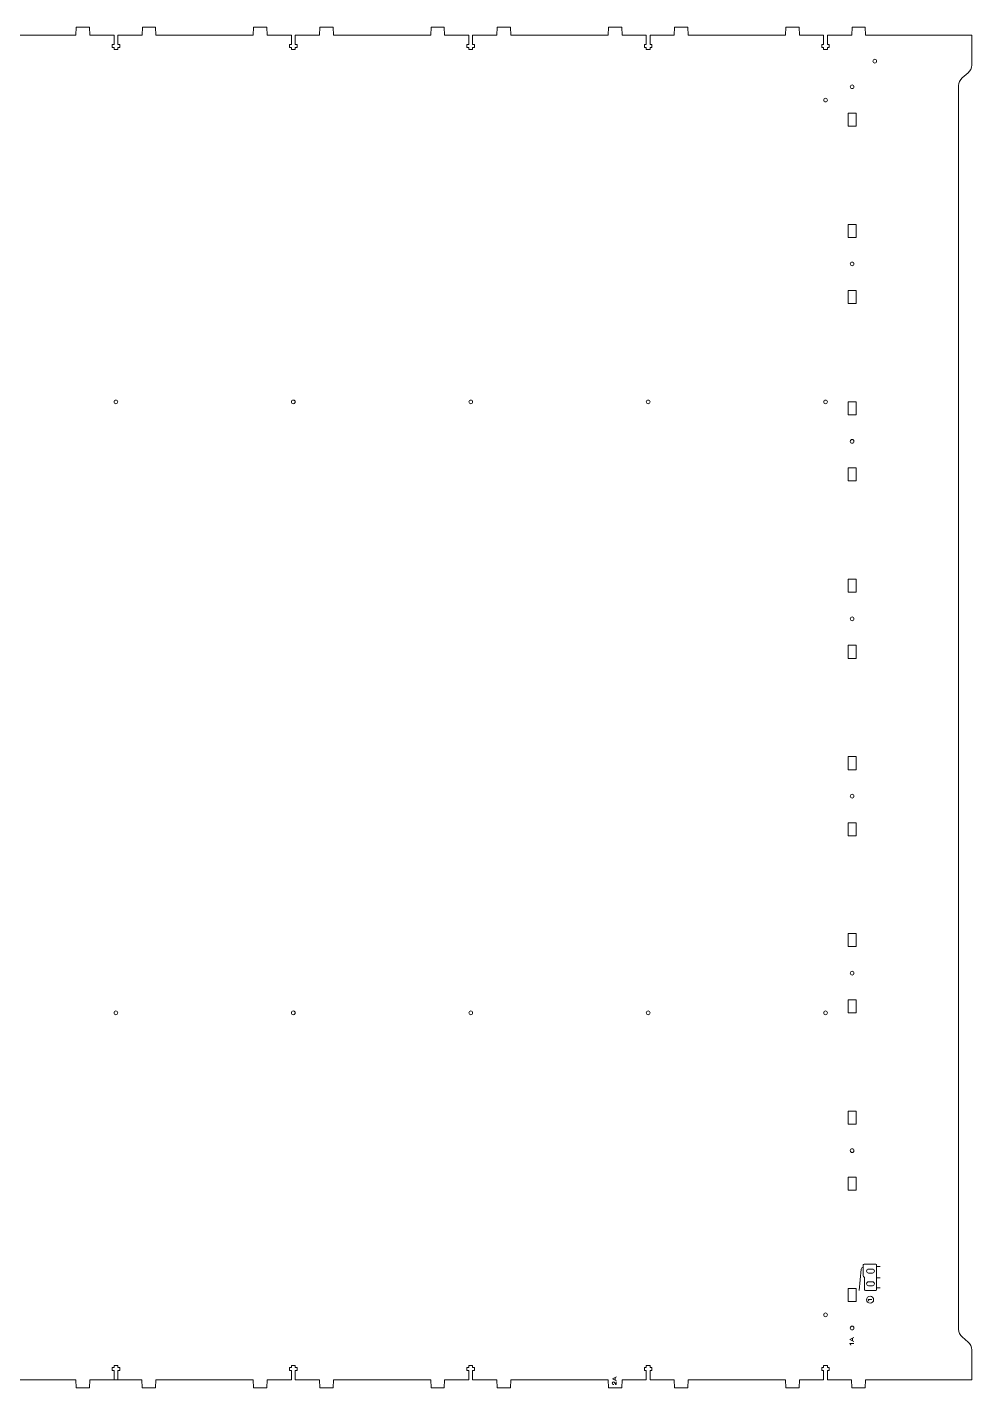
# Model space of a CAD drawing. Header units: millimetres. Extents: x 28 to 1172, y 38 to 862.
# Drawn here: x 600 to 1172, y 38 to 862 of the extents above; entities that cross this region are included whole.
import ezdxf

# ---------------------------------------------------------------- set-up
doc = ezdxf.new("R2010")
doc.units = ezdxf.units.MM
doc.layers.add('New Back', color=1, linetype='CONTINUOUS', lineweight=0, true_color=0xff0000)
doc.layers.add('New Back Text', color=5, linetype='CONTINUOUS', lineweight=0, true_color=0x0000ff)

msp = doc.modelspace()

# ---------------------------------------------------------------- linework, layer by layer
at = {"layer": 'New Back', "color": 1, "true_color": 0xff0000}
for p, q in [((570.56, 856.68), (629.46, 856.68)), ((629.46, 856.68), (629.66, 861.55)), ((629.66, 861.55), (637.69, 861.55)), ((637.69, 861.55), (637.89, 856.68)), ((637.89, 856.68), (652.52, 856.68)), ((652.52, 856.68), (652.52, 851.06)), ((654.82, 851.06), (654.82, 856.68)), ((654.82, 856.68), (669.47, 856.68)), ((669.47, 856.68), (669.67, 861.55)), ((669.67, 861.55), (677.7, 861.55)), ((677.7, 861.55), (677.9, 856.68)), ((677.9, 856.68), (736.79, 856.68)), ((736.79, 856.68), (736.99, 861.55)), ((736.99, 861.55), (745.03, 861.55)), ((745.03, 861.55), (745.23, 856.68)), ((745.23, 856.68), (759.86, 856.68)), ((759.86, 856.68), (759.86, 851.06)), ((762.15, 851.06), (762.15, 856.68)), ((762.15, 856.68), (776.81, 856.68)), ((776.81, 856.68), (777.01, 861.55)), ((777.01, 861.55), (785.04, 861.55)), ((785.04, 861.55), (785.24, 856.68)), ((785.24, 856.68), (844.13, 856.68)), ((844.13, 856.68), (844.33, 861.55)), ((844.33, 861.55), (852.37, 861.55)), ((852.37, 861.55), (852.57, 856.68)), ((852.57, 856.68), (867.2, 856.68)), ((867.2, 856.68), (867.2, 851.06)), ((869.49, 851.06), (869.49, 856.68)), ((869.49, 856.68), (884.15, 856.68)), ((884.15, 856.68), (884.35, 861.55)), ((884.35, 861.55), (892.38, 861.55)), ((892.38, 861.55), (892.58, 856.68)), ((892.58, 856.68), (951.47, 856.68)), ((951.47, 856.68), (951.67, 861.55)), ((951.67, 861.55), (959.71, 861.55)), ((959.71, 861.55), (959.91, 856.68)), ((959.91, 856.68), (974.54, 856.68)), ((974.54, 856.68), (974.54, 851.06)), ((976.83, 851.06), (976.83, 856.68)), ((976.83, 856.68), (991.49, 856.68)), ((991.49, 856.68), (991.69, 861.55)), ((991.69, 861.55), (999.72, 861.55)), ((999.72, 861.55), (999.92, 856.68)), ((999.92, 856.68), (1058.81, 856.68)), ((1058.81, 856.68), (1059.01, 861.55)), ((1059.01, 861.55), (1067.05, 861.55)), ((1067.05, 861.55), (1067.25, 856.68)), ((1067.25, 856.68), (1081.88, 856.68)), ((1081.88, 856.68), (1081.88, 851.06)), ((1084.17, 851.06), (1084.17, 856.68)), ((1084.17, 856.68), (1098.83, 856.68)), ((1098.83, 856.68), (1099.03, 861.55)), ((1099.03, 861.55), (1107.06, 861.55)), ((1107.06, 861.55), (1107.26, 856.68)), ((1107.26, 856.68), (1146.59, 856.68)), ((1171.5, 856.68), (1146.59, 856.68)), ((652.52, 851.06), (651.4, 851.06)), ((651.4, 851.06), (651.4, 849.3)), ((651.4, 849.3), (652.52, 849.3)), ((652.52, 849.3), (652.52, 848.15)), ((652.52, 848.15), (654.82, 848.15)), ((655.94, 851.06), (654.82, 851.06)), ((654.82, 848.15), (654.82, 849.3)), ((654.82, 849.3), (655.94, 849.3)), ((655.94, 849.3), (655.94, 851.06)), ((759.86, 851.06), (758.74, 851.06)), ((758.74, 851.06), (758.74, 849.3)), ((758.74, 849.3), (759.86, 849.3)), ((759.86, 849.3), (759.86, 848.15)), ((759.86, 848.15), (762.15, 848.15)), ((763.27, 851.06), (762.15, 851.06)), ((762.15, 848.15), (762.15, 849.3)), ((762.15, 849.3), (763.27, 849.3)), ((763.27, 849.3), (763.27, 851.06)), ((867.2, 851.06), (866.08, 851.06)), ((866.08, 851.06), (866.08, 849.3)), ((866.08, 849.3), (867.2, 849.3)), ((867.2, 849.3), (867.2, 848.15)), ((867.2, 848.15), (869.49, 848.15)), ((870.61, 851.06), (869.49, 851.06)), ((869.49, 848.15), (869.49, 849.3)), ((869.49, 849.3), (870.61, 849.3)), ((870.61, 849.3), (870.61, 851.06)), ((974.54, 851.06), (973.42, 851.06)), ((973.42, 851.06), (973.42, 849.3)), ((973.42, 849.3), (974.54, 849.3)), ((974.54, 849.3), (974.54, 848.15)), ((974.54, 848.15), (976.83, 848.15)), ((977.95, 851.06), (976.83, 851.06)), ((976.83, 848.15), (976.83, 849.3)), ((976.83, 849.3), (977.95, 849.3)), ((977.95, 849.3), (977.95, 851.06)), ((1081.88, 851.06), (1080.76, 851.06)), ((1080.76, 851.06), (1080.76, 849.3)), ((1080.76, 849.3), (1081.88, 849.3)), ((1081.88, 849.3), (1081.88, 848.15)), ((1081.88, 848.15), (1084.17, 848.15)), ((1085.29, 851.06), (1084.17, 851.06)), ((1084.17, 848.15), (1084.17, 849.3)), ((1084.17, 849.3), (1085.29, 849.3)), ((1085.29, 849.3), (1085.29, 851.06)), ((1163.5, 73.84), (1163.5, 826.2)), ((1171.5, 43.32), (1171.5, 61.45)), ((652.52, 50.7), (651.4, 50.7)), ((651.4, 50.7), (651.4, 48.94)), ((654.82, 51.85), (652.52, 51.85)), ((652.52, 51.85), (652.52, 50.7)), ((654.82, 50.7), (654.82, 51.85)), ((655.94, 50.7), (654.82, 50.7)), ((655.94, 48.94), (655.94, 50.7)), ((759.86, 50.7), (758.74, 50.7)), ((758.74, 50.7), (758.74, 48.94)), ((762.16, 51.85), (759.86, 51.85)), ((759.86, 51.85), (759.86, 50.7)), ((762.16, 50.7), (762.16, 51.85)), ((763.28, 50.7), (762.16, 50.7)), ((763.28, 48.94), (763.28, 50.7)), ((867.2, 50.7), (866.08, 50.7)), ((866.08, 50.7), (866.08, 48.94)), ((869.5, 51.85), (867.2, 51.85)), ((867.2, 51.85), (867.2, 50.7)), ((869.5, 50.7), (869.5, 51.85)), ((870.62, 50.7), (869.5, 50.7)), ((870.62, 48.94), (870.62, 50.7)), ((974.54, 50.7), (973.42, 50.7)), ((973.42, 50.7), (973.42, 48.94)), ((976.84, 51.85), (974.54, 51.85)), ((974.54, 51.85), (974.54, 50.7)), ((976.84, 50.7), (976.84, 51.85)), ((977.96, 50.7), (976.84, 50.7)), ((977.96, 48.94), (977.96, 50.7)), ((1081.88, 50.7), (1080.76, 50.7)), ((1080.76, 50.7), (1080.76, 48.94)), ((1084.18, 51.85), (1081.88, 51.85)), ((1081.88, 51.85), (1081.88, 50.7)), ((1084.18, 50.7), (1084.18, 51.85)), ((1085.3, 50.7), (1084.18, 50.7)), ((1085.3, 48.94), (1085.3, 50.7)), ((629.44, 43.32), (570.54, 43.32)), ((629.64, 38.45), (629.44, 43.32)), ((637.87, 43.32), (637.67, 38.45)), ((652.52, 43.32), (637.87, 43.32)), ((669.45, 43.32), (639.45, 43.32)), ((651.4, 48.94), (652.52, 48.94)), ((652.52, 48.94), (652.52, 43.32)), ((654.82, 43.32), (654.82, 48.94)), ((654.82, 48.94), (655.94, 48.94)), ((669.45, 43.32), (654.82, 43.32)), ((669.65, 38.45), (669.45, 43.32)), ((677.88, 43.32), (677.68, 38.45)), ((736.78, 43.32), (677.88, 43.32)), ((736.98, 38.45), (736.78, 43.32)), ((745.21, 43.32), (745.01, 38.45)), ((759.86, 43.32), (745.21, 43.32)), ((758.74, 48.94), (759.86, 48.94)), ((759.86, 48.94), (759.86, 43.32)), ((762.16, 43.32), (762.16, 48.94)), ((762.16, 48.94), (763.28, 48.94)), ((776.79, 43.32), (762.16, 43.32)), ((776.99, 38.45), (776.79, 43.32)), ((785.22, 43.32), (785.02, 38.45)), ((844.12, 43.32), (785.22, 43.32)), ((844.32, 38.45), (844.12, 43.32)), ((852.55, 43.32), (852.35, 38.45)), ((867.2, 43.32), (852.55, 43.32)), ((866.08, 48.94), (867.2, 48.94)), ((867.2, 48.94), (867.2, 43.32)), ((869.5, 43.32), (869.5, 48.94)), ((869.5, 48.94), (870.62, 48.94)), ((884.13, 43.32), (869.5, 43.32)), ((884.33, 38.45), (884.13, 43.32)), ((892.56, 43.32), (892.36, 38.45)), ((951.46, 43.32), (892.56, 43.32)), ((951.66, 38.45), (951.46, 43.32)), ((959.89, 43.32), (959.69, 38.45)), ((974.54, 43.32), (959.89, 43.32)), ((973.42, 48.94), (974.54, 48.94)), ((974.54, 48.94), (974.54, 43.32)), ((976.84, 43.32), (976.84, 48.94)), ((976.84, 48.94), (977.96, 48.94)), ((991.47, 43.32), (976.84, 43.32)), ((991.67, 38.45), (991.47, 43.32)), ((999.9, 43.32), (999.7, 38.45)), ((1058.8, 43.32), (999.9, 43.32)), ((1059, 38.45), (1058.8, 43.32)), ((1067.23, 43.32), (1067.03, 38.45)), ((1081.88, 43.32), (1067.23, 43.32)), ((1080.76, 48.94), (1081.88, 48.94)), ((1081.88, 48.94), (1081.88, 43.32)), ((1084.18, 43.32), (1084.18, 48.94)), ((1084.18, 48.94), (1085.3, 48.94)), ((1098.81, 43.32), (1084.18, 43.32)), ((1099.01, 38.45), (1098.81, 43.32)), ((1107.24, 43.32), (1107.04, 38.45)), ((1107.24, 43.32), (1146.59, 43.32)), ((1146.59, 43.32), (1171.5, 43.32)), ((637.67, 38.45), (629.64, 38.45)), ((677.68, 38.45), (669.65, 38.45)), ((745.01, 38.45), (736.98, 38.45)), ((785.02, 38.45), (776.99, 38.45)), ((852.35, 38.45), (844.32, 38.45)), ((892.36, 38.45), (884.33, 38.45)), ((959.69, 38.45), (951.66, 38.45)), ((999.7, 38.45), (991.67, 38.45)), ((1067.03, 38.45), (1059, 38.45)), ((1107.04, 38.45), (1099.01, 38.45))]:
    msp.add_line(p, q, dxfattribs=at)
for points in [[(1171.5, 838.59), (1171.5, 856.68), (1171.5, 856.68)], [(1112.79, 842.12), (1112.79, 842.12)], [(1165.66, 830.85), (1169.34, 833.94)], [(1100.23, 825.53), (1100.23, 825.53)], [(1163.5, 626.17), (1163.5, 826.2)], [(1084.17, 817.45), (1084.17, 817.45)], [(1096.61, 801.59), (1096.61, 809.47), (1101.57, 809.47), (1101.57, 801.59), (1096.61, 801.59), (1096.61, 801.59)], [(1096.61, 734.41), (1096.61, 742.29), (1101.57, 742.29), (1101.57, 734.41), (1096.61, 734.41), (1096.61, 734.41)], [(1100.23, 718.35), (1100.23, 718.35)], [(1096.61, 694.41), (1096.61, 702.29), (1101.57, 702.29), (1101.57, 694.41), (1096.61, 694.41), (1096.61, 694.41)], [(654.81, 634.88), (654.81, 634.88)], [(762.15, 634.88), (762.15, 634.88)], [(869.49, 634.88), (869.49, 634.88)], [(976.83, 634.88), (976.83, 634.88)], [(1084.17, 634.88), (1084.17, 634.88)], [(1096.61, 627.07), (1096.61, 634.95), (1101.57, 634.95), (1101.57, 627.07), (1096.61, 627.07), (1096.61, 627.07)], [(1100.23, 611.01), (1100.23, 611.01)], [(1096.61, 587.07), (1096.61, 594.95), (1101.57, 594.95), (1101.57, 587.07), (1096.61, 587.07), (1096.61, 587.07)], [(1096.61, 519.73), (1096.61, 527.61), (1101.57, 527.61), (1101.57, 519.73), (1096.61, 519.73), (1096.61, 519.73)], [(1100.23, 503.67), (1100.23, 503.67)], [(1096.61, 479.73), (1096.61, 487.61), (1101.57, 487.61), (1101.57, 479.73), (1096.61, 479.73), (1096.61, 479.73)], [(1096.61, 412.39), (1096.61, 420.27), (1101.57, 420.27), (1101.57, 412.39), (1096.61, 412.39), (1096.61, 412.39)], [(1100.23, 396.33), (1100.23, 396.33)], [(1096.61, 372.39), (1096.61, 380.27), (1101.57, 380.27), (1101.57, 372.39), (1096.61, 372.39), (1096.61, 372.39)], [(1096.61, 305.32), (1096.61, 313.2), (1101.57, 313.2), (1101.57, 305.32), (1096.61, 305.32), (1096.61, 305.32)], [(1100.23, 289.26), (1100.23, 289.26)], [(1096.61, 265.32), (1096.61, 273.2), (1101.57, 273.2), (1101.57, 265.32), (1096.61, 265.32), (1096.61, 265.32)], [(1163.5, 73.84), (1163.5, 273.87)], [(654.81, 265.27), (654.81, 265.27)], [(762.15, 265.27), (762.15, 265.27)], [(869.49, 265.27), (869.49, 265.27)], [(976.83, 265.27), (976.83, 265.27)], [(1084.17, 265.27), (1084.17, 265.27)], [(1096.61, 197.98), (1096.61, 205.86), (1101.57, 205.86), (1101.57, 197.98), (1096.61, 197.98), (1096.61, 197.98)], [(1100.23, 181.92), (1100.23, 181.92)], [(1096.61, 157.98), (1096.61, 165.86), (1101.57, 165.86), (1101.57, 157.98), (1096.61, 157.98), (1096.61, 157.98)], [(1111.41, 110.27), (1109.01, 110.27), (1109.01, 110.27)], [(1109.01, 107.87), (1111.41, 107.87)], [(1111.41, 102.59), (1109.01, 102.59), (1109.01, 102.59)], [(1109.01, 100.19), (1111.41, 100.19)], [(1096.61, 90.64), (1096.61, 98.52), (1101.57, 98.52), (1101.57, 90.64), (1096.61, 90.64), (1096.61, 90.64)], [(1084.17, 82.56), (1084.17, 82.56)], [(1100.23, 74.58), (1100.23, 74.58)], [(1169.34, 66.1), (1165.66, 69.19)]]:
    msp.add_lwpolyline(points, dxfattribs=at)
for points in [[(1111.65, 840.98), (1111.65, 841.61), (1112.16, 842.12), (1112.79, 842.12)], [(1112.79, 839.84), (1112.16, 839.84), (1111.65, 840.35), (1111.65, 840.98)], [(1112.79, 842.12), (1113.42, 842.12), (1113.93, 841.61), (1113.93, 840.98)], [(1113.93, 840.98), (1113.93, 840.35), (1113.42, 839.84), (1112.79, 839.84)], [(1169.34, 833.94), (1170.53, 834.94), (1171.5, 837.03), (1171.5, 838.59)], [(1097.95, 825.53), (1097.95, 826.16), (1098.46, 826.67), (1099.09, 826.67)], [(1099.09, 824.39), (1098.46, 824.39), (1097.95, 824.9), (1097.95, 825.53)], [(1099.09, 826.67), (1099.72, 826.67), (1100.23, 826.16), (1100.23, 825.53)], [(1100.23, 825.53), (1100.23, 824.9), (1099.72, 824.39), (1099.09, 824.39)], [(1163.5, 826.2), (1163.5, 827.75), (1164.47, 829.85), (1165.66, 830.85)], [(1081.89, 817.45), (1081.89, 818.08), (1082.4, 818.59), (1083.03, 818.59)], [(1083.03, 816.31), (1082.4, 816.31), (1081.89, 816.82), (1081.89, 817.45)], [(1083.03, 818.59), (1083.66, 818.59), (1084.17, 818.08), (1084.17, 817.45)], [(1084.17, 817.45), (1084.17, 816.82), (1083.66, 816.31), (1083.03, 816.31)], [(1097.95, 718.35), (1097.95, 718.98), (1098.46, 719.49), (1099.09, 719.49)], [(1099.09, 717.21), (1098.46, 717.21), (1097.95, 717.72), (1097.95, 718.35)], [(1099.09, 719.49), (1099.72, 719.49), (1100.23, 718.98), (1100.23, 718.35)], [(1100.23, 718.35), (1100.23, 717.72), (1099.72, 717.21), (1099.09, 717.21)], [(652.53, 634.88), (652.53, 635.51), (653.04, 636.02), (653.67, 636.02)], [(653.67, 633.74), (653.04, 633.74), (652.53, 634.26), (652.53, 634.88)], [(653.67, 636.02), (654.3, 636.02), (654.81, 635.51), (654.81, 634.88)], [(654.81, 634.88), (654.81, 634.26), (654.3, 633.74), (653.67, 633.74)], [(759.87, 634.88), (759.87, 635.51), (760.38, 636.02), (761.01, 636.02)], [(761.01, 633.74), (760.38, 633.74), (759.87, 634.26), (759.87, 634.88)], [(761.01, 636.02), (761.64, 636.02), (762.15, 635.51), (762.15, 634.88)], [(762.15, 634.88), (762.15, 634.26), (761.64, 633.74), (761.01, 633.74)], [(867.21, 634.88), (867.21, 635.51), (867.72, 636.02), (868.35, 636.02)], [(868.35, 633.74), (867.72, 633.74), (867.21, 634.26), (867.21, 634.88)], [(868.35, 636.02), (868.98, 636.02), (869.49, 635.51), (869.49, 634.88)], [(869.49, 634.88), (869.49, 634.26), (868.98, 633.74), (868.35, 633.74)], [(974.55, 634.88), (974.55, 635.51), (975.06, 636.02), (975.69, 636.02)], [(975.69, 633.74), (975.06, 633.74), (974.55, 634.26), (974.55, 634.88)], [(975.69, 636.02), (976.32, 636.02), (976.83, 635.51), (976.83, 634.88)], [(976.83, 634.88), (976.83, 634.26), (976.32, 633.74), (975.69, 633.74)], [(1081.89, 634.88), (1081.89, 635.51), (1082.4, 636.02), (1083.03, 636.02)], [(1083.03, 633.74), (1082.4, 633.74), (1081.89, 634.26), (1081.89, 634.88)], [(1083.03, 636.02), (1083.66, 636.02), (1084.17, 635.51), (1084.17, 634.88)], [(1084.17, 634.88), (1084.17, 634.26), (1083.66, 633.74), (1083.03, 633.74)], [(1097.95, 611.01), (1097.95, 611.64), (1098.46, 612.15), (1099.09, 612.15)], [(1099.09, 609.87), (1098.46, 609.87), (1097.95, 610.38), (1097.95, 611.01)], [(1099.09, 612.15), (1099.72, 612.15), (1100.23, 611.64), (1100.23, 611.01)], [(1100.23, 611.01), (1100.23, 610.38), (1099.72, 609.87), (1099.09, 609.87)], [(1097.95, 503.67), (1097.95, 504.3), (1098.46, 504.81), (1099.09, 504.81)], [(1099.09, 502.53), (1098.46, 502.53), (1097.95, 503.04), (1097.95, 503.67)], [(1099.09, 504.81), (1099.72, 504.81), (1100.23, 504.3), (1100.23, 503.67)], [(1100.23, 503.67), (1100.23, 503.04), (1099.72, 502.53), (1099.09, 502.53)], [(1097.95, 396.33), (1097.95, 396.96), (1098.46, 397.47), (1099.09, 397.47)], [(1099.09, 395.19), (1098.46, 395.19), (1097.95, 395.7), (1097.95, 396.33)], [(1099.09, 397.47), (1099.72, 397.47), (1100.23, 396.96), (1100.23, 396.33)], [(1100.23, 396.33), (1100.23, 395.7), (1099.72, 395.19), (1099.09, 395.19)], [(1097.95, 289.26), (1097.95, 289.89), (1098.46, 290.4), (1099.09, 290.4)], [(1099.09, 288.12), (1098.46, 288.12), (1097.95, 288.63), (1097.95, 289.26)], [(1099.09, 290.4), (1099.72, 290.4), (1100.23, 289.89), (1100.23, 289.26)], [(1100.23, 289.26), (1100.23, 288.63), (1099.72, 288.12), (1099.09, 288.12)], [(652.53, 265.27), (652.53, 265.9), (653.04, 266.41), (653.67, 266.41)], [(653.67, 264.13), (653.04, 264.13), (652.53, 264.64), (652.53, 265.27)], [(653.67, 266.41), (654.3, 266.41), (654.81, 265.9), (654.81, 265.27)], [(654.81, 265.27), (654.81, 264.64), (654.3, 264.13), (653.67, 264.13)], [(759.87, 265.27), (759.87, 265.9), (760.38, 266.41), (761.01, 266.41)], [(761.01, 264.13), (760.38, 264.13), (759.87, 264.64), (759.87, 265.27)], [(761.01, 266.41), (761.64, 266.41), (762.15, 265.9), (762.15, 265.27)], [(762.15, 265.27), (762.15, 264.64), (761.64, 264.13), (761.01, 264.13)], [(867.21, 265.27), (867.21, 265.9), (867.72, 266.41), (868.35, 266.41)], [(868.35, 264.13), (867.72, 264.13), (867.21, 264.64), (867.21, 265.27)], [(868.35, 266.41), (868.98, 266.41), (869.49, 265.9), (869.49, 265.27)], [(869.49, 265.27), (869.49, 264.64), (868.98, 264.13), (868.35, 264.13)], [(974.55, 265.27), (974.55, 265.9), (975.06, 266.41), (975.69, 266.41)], [(975.69, 264.13), (975.06, 264.13), (974.55, 264.64), (974.55, 265.27)], [(975.69, 266.41), (976.32, 266.41), (976.83, 265.9), (976.83, 265.27)], [(976.83, 265.27), (976.83, 264.64), (976.32, 264.13), (975.69, 264.13)], [(1081.89, 265.27), (1081.89, 265.9), (1082.4, 266.41), (1083.03, 266.41)], [(1083.03, 264.13), (1082.4, 264.13), (1081.89, 264.64), (1081.89, 265.27)], [(1083.03, 266.41), (1083.66, 266.41), (1084.17, 265.9), (1084.17, 265.27)], [(1084.17, 265.27), (1084.17, 264.64), (1083.66, 264.13), (1083.03, 264.13)], [(1097.95, 181.92), (1097.95, 182.55), (1098.46, 183.06), (1099.09, 183.06)], [(1099.09, 180.78), (1098.46, 180.78), (1097.95, 181.29), (1097.95, 181.92)], [(1099.09, 183.06), (1099.72, 183.06), (1100.23, 182.55), (1100.23, 181.92)], [(1100.23, 181.92), (1100.23, 181.29), (1099.72, 180.78), (1099.09, 180.78)], [(1109.01, 110.27), (1108.34, 110.27), (1107.81, 109.73), (1107.81, 109.07)], [(1107.81, 109.07), (1107.81, 108.41), (1108.34, 107.87), (1109.01, 107.87)], [(1112.61, 109.07), (1112.61, 109.73), (1112.07, 110.27), (1111.41, 110.27)], [(1111.41, 107.87), (1112.07, 107.87), (1112.61, 108.41), (1112.61, 109.07)], [(1109.01, 102.59), (1108.34, 102.59), (1107.81, 102.05), (1107.81, 101.39)], [(1107.81, 101.39), (1107.81, 100.73), (1108.34, 100.19), (1109.01, 100.19)], [(1112.61, 101.39), (1112.61, 102.05), (1112.07, 102.59), (1111.41, 102.59)], [(1111.41, 100.19), (1112.07, 100.19), (1112.61, 100.73), (1112.61, 101.39)], [(1081.89, 82.56), (1081.89, 83.19), (1082.4, 83.7), (1083.03, 83.7)], [(1083.03, 81.42), (1082.4, 81.42), (1081.89, 81.93), (1081.89, 82.56)], [(1083.03, 83.7), (1083.66, 83.7), (1084.17, 83.19), (1084.17, 82.56)], [(1084.17, 82.56), (1084.17, 81.93), (1083.66, 81.42), (1083.03, 81.42)], [(1097.95, 74.58), (1097.95, 75.21), (1098.46, 75.72), (1099.09, 75.72)], [(1099.09, 73.44), (1098.46, 73.44), (1097.95, 73.95), (1097.95, 74.58)], [(1099.09, 75.72), (1099.72, 75.72), (1100.23, 75.21), (1100.23, 74.58)], [(1100.23, 74.58), (1100.23, 73.95), (1099.72, 73.44), (1099.09, 73.44)], [(1165.66, 69.19), (1164.47, 70.19), (1163.5, 72.29), (1163.5, 73.84)], [(1171.5, 61.45), (1171.5, 63.01), (1170.53, 65.1), (1169.34, 66.1)]]:
    msp.add_open_spline(points, degree=3, dxfattribs=at)
at = {"layer": 'New Back Text', "color": 5, "true_color": 0x0000ff}
for points in [[(1104.65, 110.27), (1103.42, 97.32)], [(1105.87, 106.27), (1105.87, 112.81)], [(1106.32, 113.26), (1113.48, 113.26)], [(1113.93, 112.81), (1113.93, 97.77)], [(1113.93, 111.9), (1116.02, 111.9)], [(1106.28, 105.53), (1106.24, 105.56)], [(1106.65, 97.77), (1106.65, 104.83)], [(1113.93, 105.06), (1116.02, 105.06)], [(1113.93, 98.92), (1116.02, 98.92)], [(1113.48, 97.32), (1107.11, 97.32), (1107.11, 97.32)], [(1108.71, 91.7), (1108.71, 91.79), (1111.09, 91.79)], [(1109.98, 93.83), (1109.98, 93.83)], [(1100.17, 66.55), (1097.75, 67.66), (1097.75, 67.75), (1100.17, 68.86)], [(1099.37, 68.49), (1099.37, 66.91)], [(1097.77, 65.08), (1097.77, 65.17), (1100.15, 65.17)], [(956.51, 42.74), (954.09, 43.85), (954.09, 43.93), (956.51, 45.04)], [(955.38, 41.58), (955.68, 40.99)], [(955.71, 44.68), (955.71, 43.1)], [(956.43, 40.38), (956.43, 42.15)]]:
    msp.add_lwpolyline(points, dxfattribs=at)
for points in [[(1105.84, 111.31), (1105.21, 111.37), (1104.71, 110.9), (1104.65, 110.27)], [(1105.87, 112.81), (1105.87, 113.06), (1106.07, 113.26), (1106.32, 113.26)], [(1113.48, 113.26), (1113.73, 113.26), (1113.93, 113.06), (1113.93, 112.81)], [(1106.24, 105.56), (1106.04, 105.7), (1105.87, 106.02), (1105.87, 106.27)], [(1106.65, 104.83), (1106.65, 105.07), (1106.49, 105.39), (1106.28, 105.53)], [(1107.11, 97.32), (1106.86, 97.32), (1106.65, 97.52), (1106.65, 97.77)], [(1107.86, 91.71), (1107.86, 92.88), (1108.81, 93.83), (1109.98, 93.83)], [(1109.98, 89.58), (1108.81, 89.58), (1107.86, 90.53), (1107.86, 91.71)], [(1109.16, 90.95), (1109.07, 91.31), (1108.88, 91.56), (1108.71, 91.7)], [(1109.98, 93.83), (1111.15, 93.83), (1112.11, 92.88), (1112.11, 91.71)], [(1112.11, 91.71), (1112.11, 90.53), (1111.15, 89.58), (1109.98, 89.58)], [(1113.93, 97.77), (1113.93, 97.52), (1113.73, 97.32), (1113.48, 97.32)], [(1098.22, 64.33), (1098.12, 64.7), (1097.93, 64.94), (1097.77, 65.08)], [(953.99, 41.27), (953.99, 41.94), (954.43, 42.08), (954.66, 42.08)], [(954.84, 40.43), (954.58, 40.43), (953.99, 40.43), (953.99, 41.27)], [(954.66, 42.08), (955.01, 42.08), (955.21, 41.87), (955.38, 41.58)], [(955.68, 40.99), (955.93, 40.56), (956.07, 40.38), (956.43, 40.38)]]:
    msp.add_open_spline(points, degree=3, dxfattribs=at)

doc.saveas('drawing.dxf')
